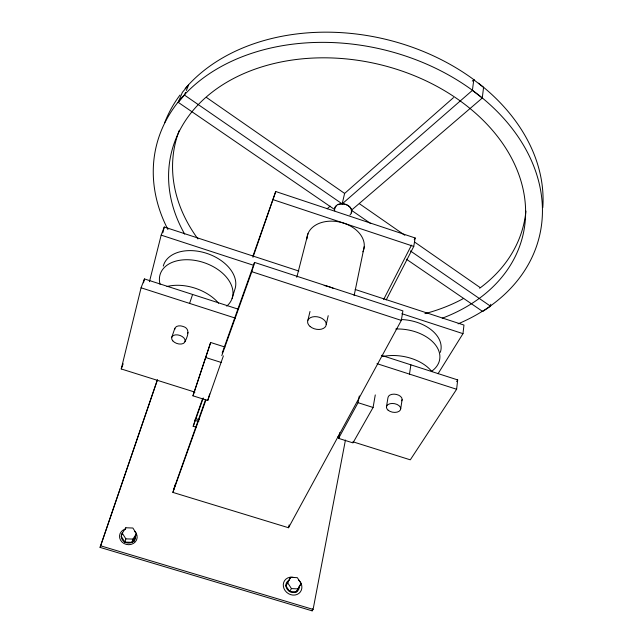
<?xml version="1.0" encoding="UTF-8"?>
<svg xmlns="http://www.w3.org/2000/svg" width="643" height="643" viewBox="0 0 643 643"><rect width="100%" height="100%" fill="white"/><g stroke="black" fill="none" stroke-linecap="round" stroke-linejoin="round"><path stroke-width="0.96" d="M406.392 259.201L482.7 311.493L490.553 306.229L490.689 304.252M174.719 329.513C174.695 325.607 179.887 325.302 182.668 326.331C190.738 328.348 187.796 336 185.031 341.586M352.87 441.781L410.298 459.833L456.618 389.264L457.687 379.917L381.339 355.306M438.044 373.728L462.984 333.653L463.965 325.069L355.161 289.471M351.303 210.333L482.266 98.049L483.568 87.4L473.795 79.764L472.292 81.09M185.602 92.343L184.477 95.084L342.18 203.871L472.388 90.382L473.795 79.764M409.478 374.105L410.885 364.83M400.669 409.012L402.108 399.689M386.178 299.959L413.77 246.414L415.161 237.974L275.734 191.526L253.02 255.866M386.443 406.89L387.978 397.599A7.145 4.38 9.5 0 1 396.466 394.44A7.145 4.38 9.5 0 1 401.73 400.782M175.451 483.986L172.887 492.409L288.522 527.742L401.32 320.407L402.888 310.874L254.54 262.416L222.229 352.927M339.689 432.691L338.58 438.365L352.967 442.882L373.085 407.461L375.279 394.915M338.58 438.365L358.055 402.687L359.316 395.943M157.455 379.595L100.075 547.394L312.144 610.85L312.522 608.881M312.144 610.85L313.093 609.419L345.444 440.045M354.116 295.627L364.243 246.55M288.522 527.742L289.149 524.897M326.25 324.418L328.203 315.681M342.18 203.871L344.616 193.43L453.516 97.607M307.925 320.19L310.006 311.493M194.942 392.134L121.238 368.961L141.074 287.799L144.458 278.941L238.36 309.211M143.502 282.824L144.458 278.941M149.449 281.706L161.176 235.137L164.27 227.019L298.85 271.049M162.8 232.846L164.27 227.019M296.785 277.294L307.989 233.634M221.787 355.635L251.799 271.692L254.54 262.416M252.964 257.313L275.734 191.526M224.97 347.051L210.647 342.486L192.956 395.823L207.745 400.468L223.386 355.884M207.745 400.468L209.698 393.942M121.302 536.439L122.291 533.184L125.819 527.774L132.876 528.024L136.453 533.658L135.392 536.897L131.919 542.322L124.855 542.105L121.318 536.415M173.714 489.387L205.406 400.075M232.099 298.448L234.888 289.294A37.656 24.876 18.8 0 0 206.491 253.286A37.656 24.876 18.8 0 0 163.274 266.098M125.313 529.414L125.819 527.774M124.855 542.105L125.867 538.866L122.291 533.184M192.956 395.823L210.647 342.486M131.919 542.322L132.964 539.091L136.453 533.658M189.589 303.4L192.603 294.462M171.737 337.35L174.816 328.372M100.075 547.394L157.27 380.423M202.601 398.74L194.974 420.337L198.816 421.535M203.26 397.953L193.254 426.269L195.585 418.609L199.394 419.799M172.887 492.409L205.937 399.97M121.238 368.961L123.175 363.785M186.349 90.518L188.6 85.037L182.387 92.303L178.232 102.341L334.384 209.377M383.646 299.477L411.504 245.104M414.245 239.759L415.161 237.974M296.367 591.849L301.101 583.426L297.323 577.663L290.628 577.334L288.86 580.332L285.902 585.757L289.655 591.544L296.367 591.849L301.101 583.426M285.902 585.757L290.628 577.334M187.459 333.58L188.013 332.584M289.655 591.544L291.432 588.586L298.175 588.9M456.602 381.588L457.687 379.917M178.232 102.341L184.477 95.084M327.158 208.782L330.172 206.138M125.867 538.866L132.964 539.091M100.525 545.778L313.093 609.419M193.061 426.213L196.131 427.169M337.559 436.967L339.472 437.57M358.055 402.687L373.085 407.461M205.953 357.604L221.409 362.507M141.074 287.799L235.475 318.156M376.975 363.657L456.618 389.264M161.176 235.137L253.816 265.374M401.859 313.696L462.984 333.653M251.799 271.692L401.32 320.407M273.315 199.732L413.77 246.414M351.713 210.454L370.722 223.563M410.395 250.931L490.553 306.229M206.668 97.591L344.616 193.43M359.517 203.783L404.817 235.258M414.703 242.122L479.774 287.325M472.388 90.382L482.266 98.049M287.662 582.783L291.432 588.586M135.392 536.897L135.392 537.074A7.073 6.358 11.2 0 1 133.246 541.47L131.759 542.403A7.073 6.358 11.2 0 1 126.382 542.748L124.686 542.009A7.073 6.358 11.2 0 1 121.495 537.934L121.302 536.27A7.073 6.358 11.2 0 1 122.339 533.143M306.928 238.931A29.039 20.689 12.9 0 1 340.235 222.165A29.039 20.689 12.9 0 1 362.893 251.783M324.16 285.5A30.599 20.439 13 0 1 333.219 288.305M299.284 586.392A6.993 6.173 36.8 0 1 294.229 592.524A6.993 6.173 36.8 0 1 286.465 588.007A6.993 6.173 36.8 0 1 288.86 580.332M134.66 537.026A7.057 6.342 11.1 0 1 133.865 541.808M298.682 580.066A9.709 8.576 36.8 0 1 297.114 594.445A9.709 8.576 36.8 0 1 283.386 586.472A9.709 8.576 36.8 0 1 294.373 577.559M134.708 531.407A8.857 7.957 11.2 0 1 133.463 543.407A8.857 7.957 11.2 0 1 120.474 540.04A8.857 7.957 11.2 0 1 125.53 529.028M334.738 210.791A8.624 6.342 12.9 0 1 343.346 203.799A8.624 6.342 12.9 0 1 351.174 212.929M184.702 234.14A180.546 133.728 12.9 0 1 265.8 65.69A180.546 133.728 12.9 0 1 502.247 142.875A180.546 133.728 12.9 0 1 442.231 318.213M340.01 204.08A8.624 6.342 12.9 0 1 350.049 207.175A8.624 6.342 12.9 0 1 349.945 214.995M334.794 208.637A8.624 6.342 12.9 0 1 336.49 205.744M338.073 204.715A8.624 6.342 12.9 0 1 339.335 204.249M164.712 122.612A194.974 146.033 12.8 0 1 180.024 95.019M185.136 88.613A194.974 146.033 12.8 0 1 474.582 80.214M478.472 83.172A194.974 146.033 12.8 0 1 542.796 207.625M167.936 229.543A196.798 145.969 12.9 0 1 251.992 53.224A196.798 145.969 12.9 0 1 504.016 118.746A196.798 145.969 12.9 0 1 482.435 311.308M525.918 211.081A178.875 133.792 12.8 0 1 479.63 288.257M463.683 298.384A178.875 133.792 12.8 0 1 424.91 313.647M197.94 238.955A178.875 133.792 12.8 0 1 179.333 130.256M482.371 311.268A196.621 145.824 12.9 0 1 458.097 323.847M166.987 286.513A38.733 24.635 18.4 0 1 218.612 303.207M160.043 284.286A37.937 24.812 18.7 0 1 203.622 262.505A37.937 24.812 18.7 0 1 226.714 306.116M382.706 356.495A37.993 23.791 9.3 0 1 431.903 371.654M401.248 319.539A36.964 24.048 9 0 1 440.302 352.38M395.775 329.015A37.23 23.984 9.1 0 1 434.668 343.933A37.23 23.984 9.1 0 1 431.493 371.381M310.151 326.531A9.476 6.213 13 0 0 325.872 325.993A9.476 6.213 13 0 0 314.724 316.637A9.476 6.213 13 0 0 310.151 326.531M172.79 340.846A6.977 4.3 18.2 0 0 184.477 342.574A6.977 4.3 18.2 0 0 177.894 334.923A6.977 4.3 18.2 0 0 172.79 340.846M388.147 410.234A7.194 4.372 9.5 0 0 400.292 410.097A7.194 4.372 9.5 0 0 392.238 403.458A7.194 4.372 9.5 0 0 388.147 410.234"/></g></svg>
